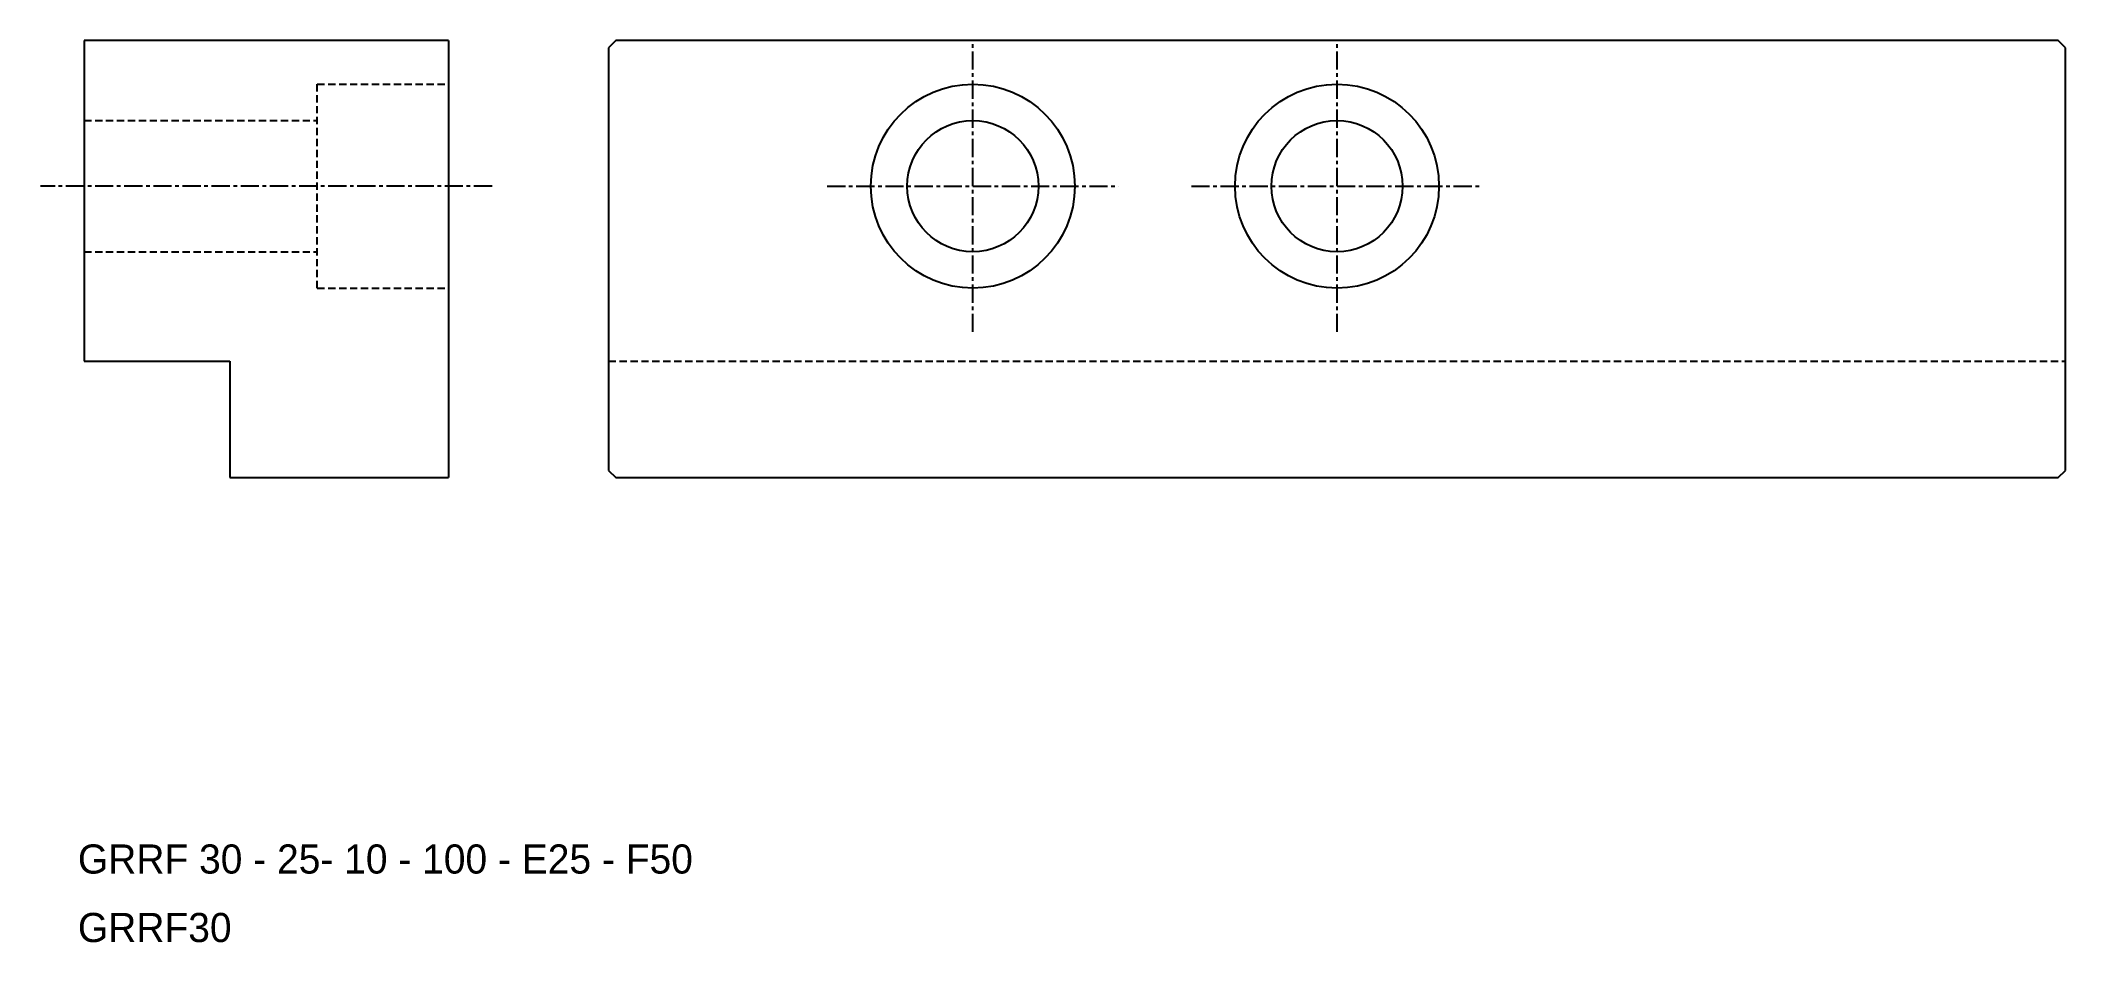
# Model space of a CAD drawing. Extents: x 7 to 146, y 10 to 72.
import ezdxf

# ---------------------------------------------------------------- set-up
doc = ezdxf.new("R2010")
doc.units = 0
doc.linetypes.add('CENTER', pattern=[2, 1.25, -0.25, 0.25, -0.25])
doc.linetypes.add('DASHED', pattern=[0.75, 0.5, -0.25])
doc.layers.get('0').update_dxf_attribs({"linetype": 'CONTINUOUS'})
doc.layers.add('CENTER', color=1, linetype='CENTER')

msp = doc.modelspace()

# ---------------------------------------------------------------- linework, layer by layer
at = {"color": 7, "linetype": 'CONTINUOUS'}
for p, q in [((10.43, 71.87), (10.43, 49.87)), ((35.43, 71.87), (10.43, 71.87)), ((35.43, 71.87), (35.43, 41.87)), ((46.93, 71.87), (46.43, 71.37)), ((46.43, 71.37), (46.43, 42.37)), ((145.93, 71.87), (46.93, 71.87)), ((146.43, 71.37), (145.93, 71.87)), ((146.43, 42.37), (146.43, 71.37)), ((10.43, 49.87), (20.43, 49.87)), ((20.43, 49.87), (20.43, 41.87)), ((20.43, 41.87), (35.43, 41.87)), ((46.43, 42.37), (46.93, 41.87)), ((46.93, 41.87), (145.93, 41.87)), ((145.93, 41.87), (146.43, 42.37))]:
    msp.add_line(p, q, dxfattribs=at)
at = {"color": 3, "linetype": 'DASHED'}
for p, q in [((26.43, 54.87), (26.43, 68.87)), ((26.43, 68.87), (35.43, 68.87)), ((10.43, 66.37), (26.43, 66.37)), ((10.43, 57.37), (26.43, 57.37)), ((26.43, 54.87), (35.43, 54.87)), ((46.43, 49.87), (146.43, 49.87))]:
    msp.add_line(p, q, dxfattribs=at)
at = {"color": 7, "linetype": 'CONTINUOUS'}
for centre, radius in [((71.43, 61.87), 7), ((71.43, 61.87), 7), ((96.43, 61.87), 7), ((96.43, 61.87), 7), ((71.43, 61.87), 4.5), ((71.43, 61.87), 4.5), ((96.43, 61.87), 4.5), ((96.43, 61.87), 4.5)]:
    msp.add_circle(centre, radius, dxfattribs=at)
at = {"layer": 'CENTER', "color": 1, "linetype": 'CENTER'}
for p, q in [((71.43, 51.87), (71.43, 71.87)), ((71.43, 51.87), (71.43, 71.87)), ((96.43, 51.87), (96.43, 71.87)), ((96.43, 51.87), (96.43, 71.87)), ((38.43, 61.87), (7.43, 61.87)), ((61.43, 61.87), (81.43, 61.87)), ((61.43, 61.87), (81.43, 61.87)), ((86.43, 61.87), (106.43, 61.87)), ((86.43, 61.87), (106.43, 61.87))]:
    msp.add_line(p, q, dxfattribs=at)

# ---------------------------------------------------------------- texts
at = {"color": 7, "linetype": 'CONTINUOUS'}
for s, p in [('GRRF 30 - 25- 10 - 100 - E25 - F50', (10, 14.7)), ('GRRF30', (10, 10))]:
    msp.add_text(s, height=2, dxfattribs=at).set_placement(p)

doc.saveas('drawing.dxf')
